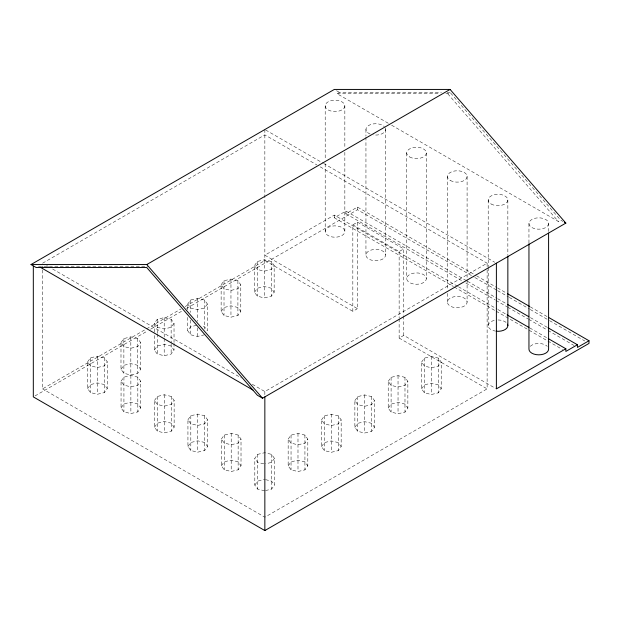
<?xml version="1.0" encoding="UTF-8"?>
<svg xmlns="http://www.w3.org/2000/svg" width="620" height="620" viewBox="0 0 620 620"><rect width="100%" height="100%" fill="white"/><g stroke="black" fill="none" stroke-linecap="round" stroke-linejoin="round"><path stroke-width="0.46" stroke-dasharray="3.1 2.33" d="M87.614 361.847L90.489 357.833L97.441 356.175L104.385 357.833L107.26 361.847L107.26 388.577L104.385 392.592L97.441 394.25L90.489 392.592L87.614 388.577L87.614 361.847L90.489 365.854L97.441 367.513L104.385 365.854L107.26 361.847M87.614 388.577L90.489 384.571L97.441 382.912L104.385 384.571L107.26 388.577M120.993 342.573L123.876 338.559L130.82 336.9L137.764 338.559L140.639 342.573L140.639 369.311L137.764 373.317L130.82 374.976L123.876 373.317L120.993 369.311L120.993 342.573L123.876 346.58L130.82 348.246L137.764 346.58L140.639 342.573M120.993 369.311L123.876 365.296L130.82 363.638L137.764 365.296L140.639 369.311M154.38 331.894L154.38 323.299L157.255 319.292L164.199 317.626L171.143 319.292L174.026 323.299L174.026 342.395M121.055 381.153L123.93 377.138L130.874 375.48L137.826 377.138L140.701 381.153L140.701 407.882L137.826 411.897L130.874 413.555L123.93 411.897L121.055 407.882L121.055 381.153L123.93 385.16L130.874 386.818L137.826 385.16L140.701 381.153M154.38 350.037L157.255 346.022L164.199 344.363L171.143 346.022L174.026 350.037L171.143 354.043L164.199 355.71L157.255 354.043L154.38 350.037L154.38 332.847M187.759 309.76L187.759 304.025L190.635 300.018L197.578 298.36L204.53 300.018L207.406 304.025L207.406 330.762L204.53 326.756L201.919 326.128M174.026 323.299L171.143 327.313L164.199 328.972L157.255 327.313L154.38 323.299M121.055 407.882L123.93 403.876L130.874 402.217L137.826 403.876L140.701 407.882M204.53 334.777L197.578 336.435L190.635 334.777L187.759 330.762L190.635 326.756L196.71 325.298M221.138 284.758L224.014 280.744L230.958 279.085L237.91 280.744L240.785 284.758L240.785 311.488L237.91 315.503L230.958 317.161L224.014 315.503L221.138 311.488L221.138 284.758L224.014 288.765L230.958 290.423L237.91 288.765L240.785 284.758M207.406 304.025L204.53 308.039L197.578 309.698L190.635 308.039L187.759 304.025M154.496 400.458L157.371 396.444L164.316 394.785L171.26 396.444L174.142 400.458L174.142 427.196L171.26 431.202L164.316 432.861L157.371 431.202L154.496 427.196L154.496 400.458L157.371 404.465L164.316 406.131L171.26 404.465L174.142 400.458M221.138 311.488L224.014 307.481L230.958 305.823L237.91 307.481L240.785 311.488M254.518 265.484L257.393 261.469L264.345 259.811L271.289 261.469L274.164 265.484L274.164 292.221L271.289 296.228L264.345 297.887L257.393 296.228L254.518 292.221L254.518 265.484L257.393 269.491L264.345 271.157L271.289 269.491L274.164 265.484M154.496 427.196L157.371 423.181L164.316 421.522L171.26 423.181L174.142 427.196M254.518 292.221L257.393 288.207L264.345 286.548L271.289 288.207L274.164 292.221M187.938 419.763L190.813 415.757L197.757 414.09L204.701 415.757L207.584 419.763L207.584 446.501L204.701 450.507L197.757 452.166L190.813 450.507L187.938 446.501L187.938 419.763L190.813 423.77L197.757 425.436L204.701 423.77L207.584 419.763M187.938 446.501L190.813 442.486L197.757 440.828L204.701 442.486L207.584 446.501M221.371 439.068L224.254 435.062L231.198 433.396L238.142 435.062L241.017 439.068L241.017 465.806L238.142 469.813L231.198 471.479L224.254 469.813L221.371 465.806L221.371 439.068L224.254 443.083L231.198 444.742L238.142 443.083L241.017 439.068M221.371 465.806L224.254 461.792L231.198 460.133L238.142 461.792L241.017 465.806M264.639 490.784L257.688 489.118L254.812 485.111L254.812 458.374L257.688 454.367L264.639 452.701L271.583 454.367L274.459 458.374L274.459 485.111L271.583 489.118L265.507 490.575M254.812 485.111L257.688 481.104L264.639 479.438M274.459 458.374L271.583 462.388L265.507 463.838M288.161 439.123L291.044 435.108L297.988 433.45L304.931 435.108L307.807 439.123L307.807 465.853L304.931 469.867L297.988 471.525L291.044 469.867L288.161 465.853L288.161 439.123L291.044 443.13L297.988 444.796L304.931 443.13L307.807 439.123M288.161 465.853L291.044 461.846L297.988 460.187L304.931 461.846L307.807 465.853M321.517 419.864L324.392 415.857L331.336 414.191L338.288 415.857L341.163 419.864L341.163 446.601L338.288 450.608L331.336 452.275L324.392 450.608L321.517 446.601L321.517 419.864L324.392 423.879L331.336 425.537L338.288 423.879L341.163 419.864M321.517 446.601L324.392 442.595L331.336 440.929L338.288 442.595L341.163 446.601M354.865 400.613L357.74 396.599L364.692 394.94L371.636 396.599L374.511 400.613L374.511 427.343L371.636 431.357L364.692 433.016L357.74 431.357L354.865 427.343L354.865 400.613L357.74 404.62L364.692 406.286L371.636 404.62L374.511 400.613M354.865 427.343L357.74 423.336L364.692 421.678L371.636 423.336L374.511 427.343M388.213 381.354L391.096 377.347L398.04 375.681L404.984 377.347L407.859 381.354L407.859 408.092L404.984 412.099L398.04 413.765L391.096 412.099L388.213 408.092L388.213 381.354L391.096 385.369L398.04 387.027L404.984 385.369L407.859 381.354M388.213 408.092L391.096 404.085L398.04 402.419L404.984 404.085L407.859 408.092M421.569 362.103L424.444 358.089L431.388 356.43L438.332 358.089L441.215 362.103L441.215 388.841L438.332 392.847L431.388 394.506L424.444 392.847L421.569 388.841L421.569 362.103L424.444 366.11L431.388 367.776L438.332 366.11L441.215 362.103M421.569 388.841L424.444 384.826L431.388 383.168L438.332 384.826L441.215 388.841M42.578 263.213L264.849 134.881L316.851 164.912M388.283 123.264L337.172 93.76L339.489 92.427L441.425 92.427M445.842 93.76L447.764 93.76L450.081 92.427L560.666 220.123L562.89 221.402M457.63 286.285L334.312 215.094L264.849 255.192L357.461 308.667L357.461 222.146L352.834 224.82L352.834 311.341L357.461 308.667M334.312 215.094L334.312 217.767L345.89 211.079L466.689 280.829M42.578 269.979L42.578 388.872L145.746 329.305M146.583 328.825L180.97 308.969M185.171 306.544L264.849 260.54L352.834 311.341M345.89 211.079L345.89 213.753L357.461 207.072L475.749 275.365M34.991 395.924L147.227 331.127M150.583 329.189L182.404 310.814M186.597 308.396L357.461 209.746L474.068 277.07M352.834 224.82L399.14 251.557L403.775 248.883L403.775 315.216M391.631 125.201L558.357 221.456L560.666 220.123M252.27 384.276L264.849 391.546L487.126 263.213L487.126 269.01M399.14 318.851L399.14 338.071L403.775 335.397L495.55 388.391M487.126 269.979L487.126 388.872L264.849 517.196L42.578 388.872M447.19 92.427L450.081 92.427M337.172 93.76L440.068 93.76M38.494 266.205L148.118 266.205M263.771 463.838L257.688 462.388L254.812 458.374M265.507 479.647L271.583 481.104L274.459 485.111M336.528 90.714L339.489 92.427M265.693 130.022L322.733 162.959M323.57 163.44L494.706 262.245M320.207 166.842L487.126 263.213M476.586 275.846L496.721 287.471M497.558 287.951L506.788 293.283M530.278 306.846L547.057 316.533M474.912 277.551L496.721 290.144M497.558 290.625L508.47 296.926M509.307 297.406L529.441 309.031M530.278 309.519L548.731 320.176M549.576 320.656L584.807 341M467.526 281.31L496.891 298.259M497.728 298.747L506.959 304.071M530.449 317.634L547.22 327.321M345.89 213.753L462.497 281.077M465.853 283.014L495.21 299.964M496.046 300.452L506.959 306.745M507.796 307.233L527.93 318.858M528.767 319.339L547.22 329.995M548.064 330.476L574.066 345.495M357.461 222.146L403.775 248.883M458.467 286.773L497.054 309.054M497.899 309.535L506.284 314.379M529.775 327.941L547.39 338.109M334.312 217.767L453.437 286.541M454.274 287.021L495.38 310.76M496.217 311.24L562.487 349.502M399.14 338.071L487.126 388.872M46.771 265.631L48.445 266.6M52.646 269.026L241.366 377.983M447.764 93.76L558.357 221.456M548.599 223.51A9.827 5.673 0 0 1 533.859 228.416A9.827 5.673 0 0 1 533.859 218.597A9.827 5.673 0 0 1 548.599 223.51L548.599 232.206M528.953 223.51L528.953 243.807M507.85 199.981L507.85 255.076M488.204 199.981L488.204 266.678M488.204 267.638L488.204 325.639A9.827 5.673 0 0 0 495.481 331.119M467.093 176.452L467.093 302.111A9.827 5.673 0 0 1 452.36 307.024A9.827 5.673 0 0 1 452.36 297.197A9.827 5.673 0 0 1 467.093 302.111M447.446 176.452L447.446 289.548M447.446 293.415L447.446 302.111M438.332 358.089L438.332 392.847M431.388 356.43L431.388 394.506M426.343 152.931L426.343 278.582A9.827 5.673 0 0 1 411.61 283.495A9.827 5.673 0 0 1 411.61 273.676A9.827 5.673 0 0 1 426.343 278.582M424.444 358.089L424.444 392.847M406.697 152.931L406.697 278.582M404.984 377.347L404.984 412.099M403.775 316.177L403.775 335.397M399.14 251.557L399.14 317.889M398.04 375.681L398.04 413.765M391.096 377.347L391.096 412.099M385.594 129.402L385.594 255.06A9.827 5.673 0 0 1 370.861 259.966A9.827 5.673 0 0 1 370.861 250.147A9.827 5.673 0 0 1 385.594 255.06M371.636 396.599L371.636 431.357M365.947 129.402L365.947 136.167M365.947 137.136L365.947 255.06M364.692 394.94L364.692 433.016M357.74 396.599L357.74 431.357M357.461 207.072L357.461 209.746M344.844 105.873A9.827 5.673 0 0 1 330.111 110.786A9.827 5.673 0 0 1 330.111 100.959A9.827 5.673 0 0 1 344.844 105.873L344.844 148.405M344.844 152.272L344.844 231.531A9.827 5.673 0 0 1 330.111 236.445A9.827 5.673 0 0 1 330.111 226.618A9.827 5.673 0 0 1 344.844 231.531M338.288 415.857L338.288 450.608M331.336 414.191L331.336 452.275M325.198 105.873L325.198 159.999M325.198 163.866L325.198 231.531M324.392 415.857L324.392 450.608M304.931 435.108L304.931 469.867M297.988 433.45L297.988 471.525M291.044 435.108L291.044 469.867M271.583 454.367L271.583 489.118M271.289 261.469L271.289 296.228M264.849 129.534L264.849 260.54M264.849 391.546L264.849 395.405M264.345 259.811L264.345 297.887M257.688 454.367L257.688 489.118M257.393 261.469L257.393 296.228M238.142 435.062L238.142 469.813M237.91 280.744L237.91 315.503M231.198 433.396L231.198 471.479M230.958 279.085L230.958 317.161M224.254 435.062L224.254 469.813M224.014 280.744L224.014 315.503M204.701 415.757L204.701 450.507M204.53 300.018L204.53 329.042M197.757 414.09L197.757 452.166M197.578 298.36L197.578 321.269M197.578 327.841L197.578 336.435M190.813 415.757L190.813 450.507M190.635 300.018L190.635 312.433M190.635 320.067L190.635 334.777M187.759 317.394L187.759 330.762M174.026 343.348L174.026 350.037M171.26 396.444L171.26 431.202M171.143 319.292L171.143 343.162M171.143 344.115L171.143 354.043M164.316 394.785L164.316 432.861M164.199 317.626L164.199 337.567M164.199 338.52L164.199 355.71M157.371 396.444L157.371 431.202M157.255 319.292L157.255 333.614M157.255 333.994L157.255 354.043M137.826 377.138L137.826 411.897M137.764 338.559L137.764 373.317M130.82 336.9L130.82 374.976M130.874 375.48L130.874 413.555M123.876 338.559L123.876 373.317M123.93 377.138L123.93 411.897M104.385 357.833L104.385 392.592M97.441 356.175L97.441 394.25M90.489 357.833L90.489 392.592M42.578 266.112L42.578 269.01M530.263 346.332A9.827 5.673 0 0 1 547.282 346.332M385.26 127.929A9.827 5.673 0 0 1 373.232 134.881M370.14 134.044A9.827 5.673 0 0 1 369.132 125.217A9.827 5.673 0 0 1 384.276 126.565M488.204 325.639A9.827 5.673 0 0 1 495.481 320.16M498.023 319.966A9.827 5.673 0 0 1 507.509 324.167M409.58 156.938A9.827 5.673 0 0 0 426.01 154.395A9.827 5.673 0 0 0 413.982 147.452A9.827 5.673 0 0 0 409.58 156.938M450.329 180.467A9.827 5.673 0 0 0 466.759 177.925A9.827 5.673 0 0 0 454.731 170.973A9.827 5.673 0 0 0 450.329 180.467M491.079 203.988A9.827 5.673 0 0 0 507.509 201.446A9.827 5.673 0 0 0 495.481 194.502A9.827 5.673 0 0 0 491.079 203.988"/><path stroke-width="0.93" d="M31 264.546L334.312 89.435L450.081 89.435L565.843 223.107L262.539 398.226L257.354 395.235L146.769 267.538L36.177 267.538L31 264.546L146.769 264.546L450.081 89.435M33.317 266.12L33.317 396.893L264.849 530.565L589 343.418L589 340.744L577.421 347.433L577.421 344.759L565.843 351.439L565.843 348.765L496.387 388.872L496.387 263.213M564.37 222.254L565.843 223.107M507.625 293.764L529.441 306.358M548.731 317.502L589 340.744M507.796 304.56L528.767 316.665M548.064 327.802L577.421 344.759M507.121 314.867L528.938 327.453M548.227 338.597L565.843 348.765M41.005 267.654L252.968 390.026M146.769 264.546L262.539 398.226M548.599 233.174L548.599 349.169A9.827 5.673 0 0 1 538.772 354.834A9.827 5.673 0 0 1 528.953 349.169L528.953 243.807M507.85 256.045L507.85 325.639M264.849 396.885L264.849 530.565M507.509 324.167A9.827 5.673 0 0 1 496.318 331.219"/></g></svg>
